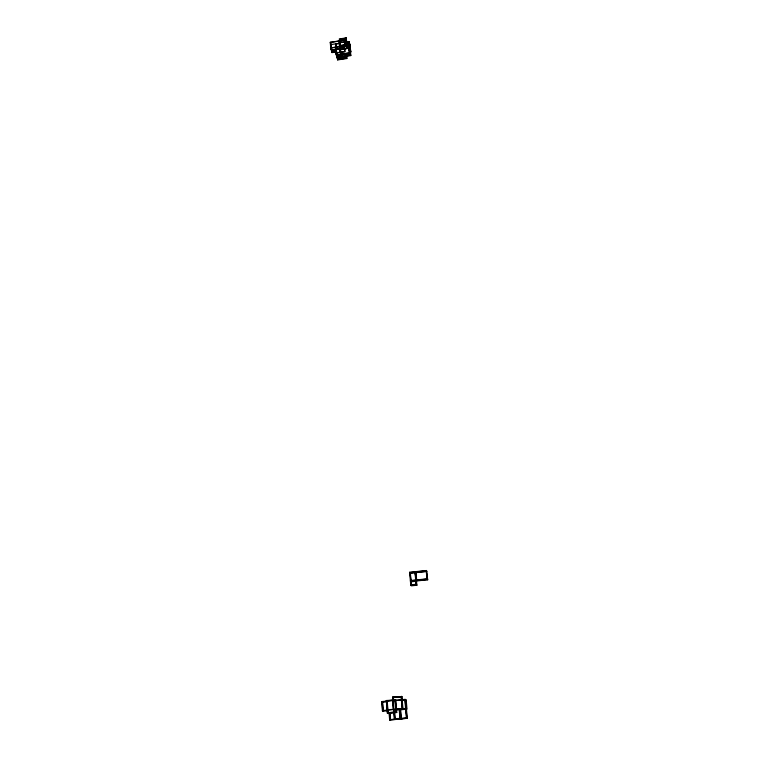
<?xml version="1.0" encoding="UTF-8"?>
<svg xmlns="http://www.w3.org/2000/svg" width="758" height="758" viewBox="0 0 758 758"><rect width="100%" height="100%" fill="white"/><g stroke="black" fill="none" stroke-linecap="round" stroke-linejoin="round"><path stroke-width="1.14" d="M345.459 42.24L345.316 44.514M345.496 42.211L345.402 44.447L346.586 44.315M346.539 45.471L347.439 48.067L346.16 37.9L339.29 38.952L339.707 40.496M346.52 40.297L345.932 38.108C342.322 39.719 338.002 37.265 340.844 41.046M345.951 38.298L345.241 38.213L346.273 41.955L345.222 42.116L344.596 39.795L345.648 39.634L346.813 48.503M338.959 40.468L345.866 39.407L346.482 41.728L339.593 42.78L338.959 40.468L339.518 47.413L346.444 46.352L345.866 39.407M339.205 40.619L344.369 39.833L344.947 42.012M335.965 49.621L335.311 47.328L335.766 53.117L344.985 51.715L344.502 45.925L330.725 48.029L330.28 42.268L344.435 40.183M344.397 40.278L330.526 42.42L330.981 47.858M345.771 40.297L346.472 40.288L345.762 40.202M330.63 43.301L331.199 45.272M340.077 43.178L330.943 44.57L331.388 50.312L340.768 48.891M346.937 42.126L349.22 41.775L350.916 52.084L349.457 46.854L350.016 49.393M331.151 44.694L330.971 45.309M335.519 44.059L340.086 43.367M346.842 42.334L349.012 42.003L349.855 44.817M344.35 39.643L345.525 45.774L346.577 45.613L346.302 42.296M345.506 44.154L346.586 44.125L346.567 45.234L345.515 45.395M345.506 44.343L346.586 44.125M346.577 44.495L345.496 44.703L345.525 43.414M345.506 44.75L349.826 44.078L350.802 55.58L337.064 57.665L336.647 52.112M339.84 45.745L344.198 45.082L344.274 45.963M345.487 44.893L349.808 44.239M345.487 45.073L346.539 44.93M345.477 45.262L346.567 45.054M339.887 46.437L330.753 47.896L331.388 50.312M346.558 45.423L344.492 45.736L344.416 44.855L340.048 45.518L339.792 42.315M339.925 46.816L346.823 45.774M336.77 49.223L336.353 47.688L337.518 47.508L337.869 49.052M337.528 47.707L336.363 47.896L337.481 47.763M331.502 49.242L331.549 49.82M349.561 53.619L349.343 52.823L340.56 54.159L340.787 54.955L349.561 53.619L349.097 48.209L343.317 49.118L342.948 47.384L341.953 47.555L342.967 47.64M339.897 48.768L340.607 55.325L349.845 53.922L349.106 47.176L346.794 47.527L348.888 47.403L349.097 48.209M339.631 48.72L331.559 49.952L330.706 47.318L331.435 49.839M340.522 48.73L335.946 49.431L336.419 55.391L341.015 54.699M346.273 48.048L349.713 47.527M349.353 48.114L340.143 49.516L339.499 47.214L346.434 46.162L347.05 48.465L346.16 37.9M339.186 40.43L340.351 49.535L342.436 49.223L341.953 47.536M336.306 50.691L331.966 51.345L332.222 52.226L336.666 51.544M331.142 44.58L331.748 51.572L336.315 50.881M349.902 49.687L350.338 53.126M331.748 51.572L332.042 52.586L336.609 51.895M340.958 54.368L336.59 55.031L335.538 47.29L335.984 52.889L344.738 51.563L344.549 49.317M340.351 54.386L349.599 52.984L349.845 53.922M347.903 53.657L350.205 53.306L350.802 55.58M336.59 54.339L336.779 56.651L341.346 55.76L336.988 56.424L337.234 57.295L350.518 55.287L349.495 47.754M337.973 57.854L339.47 57.627L339.593 58.205L337.992 58.044L339.47 57.627M339.906 57.561L341.403 57.333L341.526 57.911L339.925 57.75L341.403 57.333M341.849 57.267L343.346 57.04L343.469 57.617L341.972 57.845L341.849 57.267L341.972 57.845M343.781 56.973L345.278 56.746L345.402 57.324L343.905 57.551L343.781 56.973L343.905 57.551M341.858 57.456L343.346 57.04M343.8 57.163L345.278 56.746M341.953 57.655L343.469 57.617M343.895 57.362L345.402 57.324M337.604 59.579L346.548 58.233L346.368 56.007M336.779 56.651L337.708 59.91L346.832 58.527L346.643 56.234M426.896 571.257L415.697 572.432L416.881 585.252L411.272 585.83L410.77 585.138L409.614 572.271L426.47 570.509L427.72 579.804L410.883 581.547L410.381 580.836L427.294 579.084L427.72 579.804M413.517 585.271L416.549 584.958L416.208 581.234L415.763 580.571L410.694 581.102L411.49 585.479L409.917 572.527L414.967 572.006L415.943 578.392M415.536 571.939L426.214 570.831L426.621 571.523L415.981 572.641L415.536 571.939L416.265 579.936L416.711 580.609L420.984 580.164M413.461 572.66L410.106 573.01L409.614 572.271M409.917 572.527L410.381 573.219L415.422 572.697M416.151 580.666L415.706 580.003L410.637 580.524L411.101 581.187L413.119 580.979M416.265 579.936L426.981 578.828L427.389 579.5L423.116 579.946M411.158 581.765L416.208 581.234M411.026 584.825L416.104 584.304L416.549 584.958M410.77 585.138L416.407 584.56L416.881 585.252M395.496 719.389L394.331 719.039L392.549 697.104L401.92 696.545L402.972 708.995L402.413 708.777L401.37 696.28M402.091 708.493L401.096 696.621L401.617 696.867L402.612 708.702L393.838 709.261L392.871 697.388L401.92 696.545M392.871 697.388L401.617 696.867M386.315 700.515L395.742 699.947L396.766 712.463L387.916 713.278L387.3 713.079L386.315 700.515L386.931 700.762L387.916 713.278M396.415 712.169L395.865 711.97L394.89 700.022L395.439 700.269L396.415 712.169L387.575 712.738L386.627 700.799L395.742 699.947M386.627 700.799L395.439 700.269M387.726 710.672L382.42 710.9L381.7 701.557L386.381 701.122M387.253 701.046L392.54 700.553L393.241 709.308L387.944 709.801L388.513 710M395.742 700.25L405.113 699.378L406.193 699.89L406.98 709.166L405.909 708.73M382.023 701.842L382.61 702.069L383.283 710.758L382.695 710.559L382.023 701.842L386.997 701.368M394.823 700.648L405.653 699.634L407.245 718.319L389.64 719.929L389.081 712.908M382.61 702.069L387.035 701.662M402.024 700.269L405.388 699.966L404.848 699.719L405.587 708.446L406.629 708.863M382.695 710.559L405.587 708.446M382.42 710.9L388.286 710.36M395.591 710L406.449 708.948M399.475 709.886L406.146 709.27L406.894 718.015L400.196 718.631M387.575 712.738L395.865 711.97M387.3 713.079L396.766 712.463M405.634 703.216L406.127 708.664L393.885 709.886L394.596 718.698L400.451 718.376L399.722 709.602L399.191 709.393L399.921 718.205M394.331 719.039L406.894 718.015M389.385 713.032L389.906 719.588L396.595 718.972M407.245 718.319L394.918 719.219L394.349 712.16M389.64 719.929L401.93 719.029L401.37 718.859L400.594 709.488M389.906 719.588L390.474 719.749L389.953 713.221M394.596 718.698L395.145 718.859M401.569 718.736L401.048 718.565L400.319 709.829M381.7 701.557L382.335 701.804L382.97 709.943M406.146 709.27L405.644 709.071L406.383 717.845M392.549 697.104L393.146 697.369L393.326 699.634M416.009 580.258L416.493 580.969M330.28 42.268L331.085 45.29M335.984 52.889L336.59 55.031M335.766 53.117L336.419 55.391M341.233 54.462L341.811 56.604M341.043 54.472L341.583 56.632M339.897 42.666L339.47 41.131M339.271 40.648L339.802 42.799M342.9 47.432L343.317 49.118M346.832 58.527L346.141 55.315M346.548 58.233L345.98 56.12L337.282 57.437L337.879 59.503M344.672 43.49L345.26 45.67L344.937 41.823L339.783 42.609L340.152 47.157M345.515 43.992L345.525 45.025M348.225 47.138L347.657 44.987L347.818 46.93M348.017 47.366L347.448 45.215L347.571 46.769M426.47 570.509L427.389 579.5M426.214 570.831L426.981 578.828M415.981 572.641L416.711 580.609M415.223 571.684L416.407 584.56M414.967 572.006L415.706 580.003M415.763 580.571L416.104 584.304M410.381 573.219L411.101 581.187M350.177 46.446L350.357 48.588M405.89 700.212L406.354 705.622M349.694 44.258L349.741 44.836M350.082 48.796L350.13 49.374M349.58 44.163L350.044 49.706M349.22 41.775L350.205 53.306M405.113 699.378L406.705 718.139M349.182 42.287L349.23 42.865M349.571 46.835L349.618 47.413M349.012 42.003L349.485 47.565M349.106 47.176L349.599 52.984M348.888 47.403L349.343 52.823M346.747 42.903L347.136 47.583M346.567 43.812L346.567 45.234M345.932 38.108L346.122 40.212M345.222 42.116L345.525 45.774M344.596 39.795L344.899 43.462M342.948 47.403L342.019 47.565M395.164 699.681L396.188 712.264M341.526 57.911L340.039 58.139M393.43 697.635L393.601 699.786M394.615 712.283L395.183 718.878M340.541 48.919L340.74 51.317M340.351 49.535L340.702 53.865M339.565 42.353L340.607 55.325M339.593 58.205L338.096 58.432M337.462 56.101L337.717 59.257M337.319 56.357L337.708 59.91M389.688 713.107L390.237 720.1M337.064 55.145L337.414 58.195M335.766 44.116L336.012 47.271M335.633 44.049L335.908 47.318M335.51 43.869L335.803 47.328M387.215 701.036L388.153 712.927M332.051 50.085L332.222 52.226M331.777 49.147L332.042 52.586M330.469 42.742L330.516 43.32M330.82 47.299L330.867 47.877M400.811 718.679L400.243 718.499L399.466 709.052L400.025 709.27L400.811 718.679"/></g></svg>
